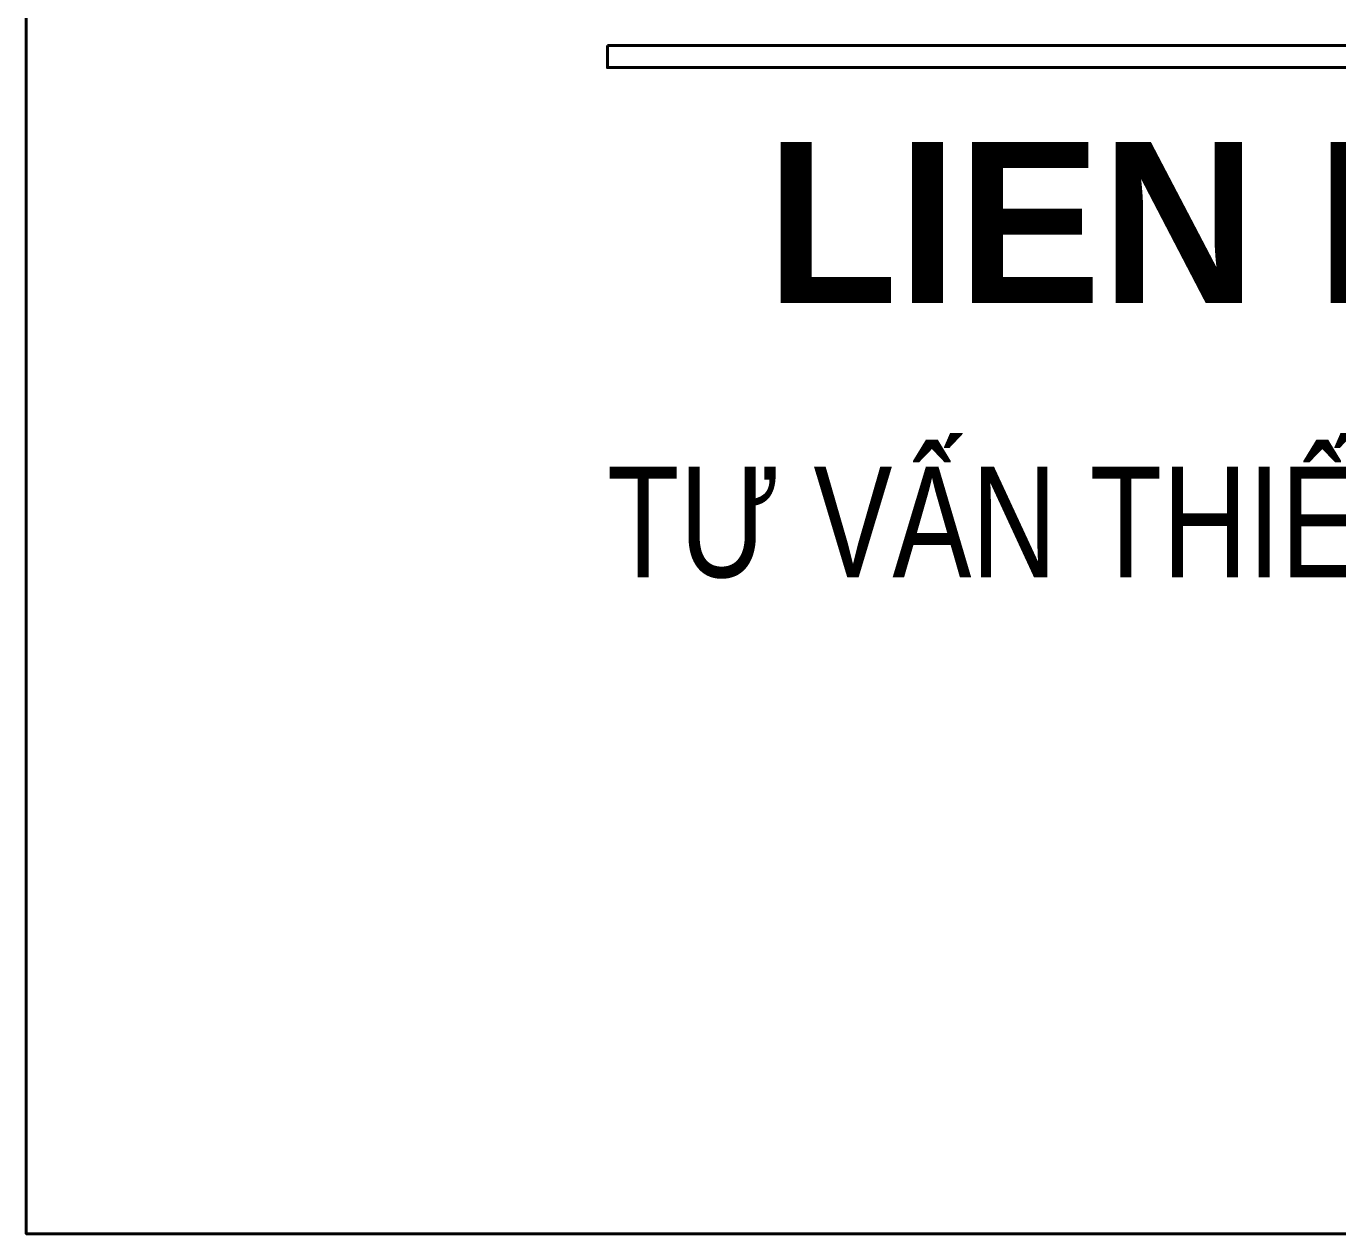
# Model space of a CAD drawing. Header units: inches. Extents: x -30463 to 18, y -115022 to 17.
# Drawn here: x -4433 to -3030, y -55206 to -53914 of the extents above; entities that cross this region are included whole.
import ezdxf

# ---------------------------------------------------------------- set-up
doc = ezdxf.new("R2010")
doc.units = ezdxf.units.IN
doc.header["$MEASUREMENT"] = 0
doc.layers.add('cat1', color=252, linetype='Continuous', lineweight=40)
doc.styles.add('BOLD', font='')
doc.styles.add('KHUNG-TEN', font='', dxfattribs={"width": 0.5, "height": 125})
doc.styles.get('BOLD').set_extended_font_data('VNI-Avo', bold=True)
doc.styles.get('KHUNG-TEN').set_extended_font_data('VNI-Avo')

# ---------------------------------------------------------------- blocks, each defined once
blk = doc.blocks.new('A$C074D4DC1')
at = {"ltscale": 100}
blk.add_lwpolyline([(43968.9, 19856.4), (43968.8, 15460.7), (38673.1, 15460.7), (38673.1, 19852.1)], close=True, dxfattribs=at)
at = {"color": 1}
blk.add_lwpolyline([(39595.5, 17346.5), (43448.8, 17346.5), (43448.8, 17311.3), (39595.5, 17311.3)], close=True, dxfattribs=at)
at = {"color": 1, "style": 'BOLD'}
blk.add_text('LIEN HUNG CO.ltd', height=255.503, dxfattribs=at).set_placement((39847.5, 16937.7))
at = {"color": 1, "style": 'KHUNG-TEN', "width": 0.8}
blk.add_text('TÖ VAÁN THIEÁT KEÁ KIEÁN TRUÙC XAÂY DÖÏNG', height=175.659, dxfattribs=at).set_placement((39595, 16502.6))

msp = doc.modelspace()

# ---------------------------------------------------------------- block references
at = {"layer": 'cat1', "xscale": 0.6738010520752868, "yscale": 0.6738010520752868, "zscale": 0.6738010520752868}
msp.add_blockref('A$C074D4DC1', (-30490.6, -65622.9), dxfattribs=at)

doc.saveas('drawing.dxf')
